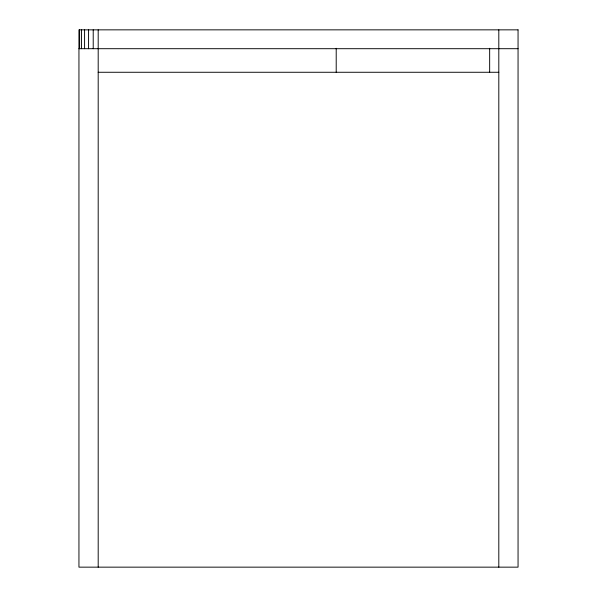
<?xml version="1.0" encoding="UTF-8"?>
<svg xmlns="http://www.w3.org/2000/svg" width="597" height="597" viewBox="0 0 597 597"><rect width="100%" height="100%" fill="white"/><g stroke="black" fill="none" stroke-linecap="round" stroke-linejoin="round"><path stroke-width="0.9" d="M78.946 48.7L518.054 48.7M98.192 72.267L498.808 72.267M498.808 29.85L498.808 567.15M489.659 48.29L489.659 72.267M336.208 48.29L336.208 72.267M98.192 29.85L98.192 567.15M93.214 29.85L93.214 48.7M88.572 29.85L88.572 48.7M84.587 29.85L84.587 48.7M81.528 29.85L81.528 48.7M79.602 29.85L79.602 48.7M518.054 29.85L78.946 29.85L78.946 567.15L518.054 567.15L518.054 29.85"/></g></svg>
